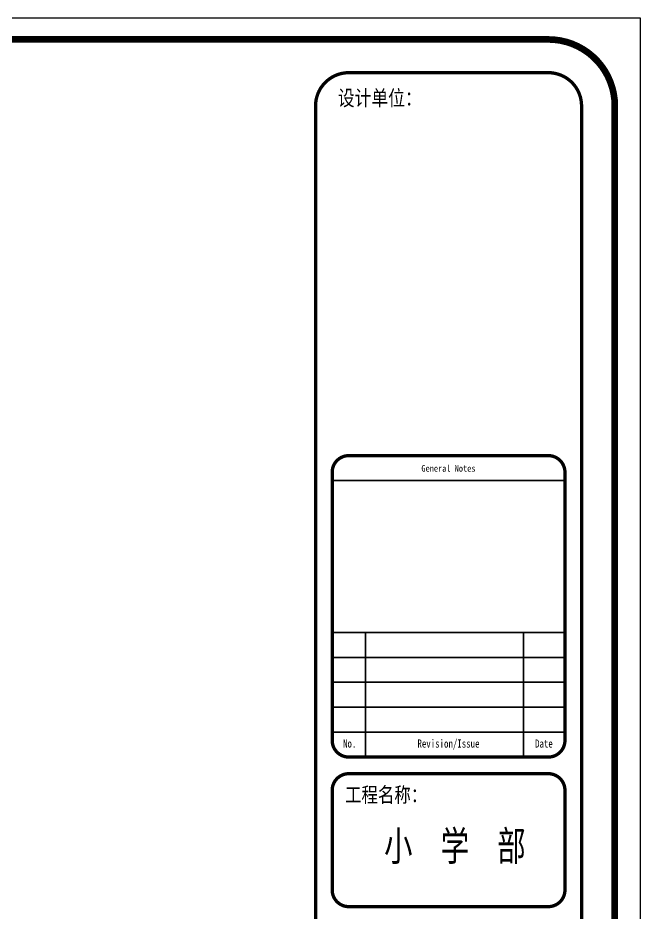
# Model space of a CAD drawing. Extents: x 1158414 to 1597620, y -840005 to -760676.
# Drawn here: x 1407273 to 1438232, y -805237 to -760676 of the extents above; entities that cross this region are included whole.
import ezdxf
from ezdxf.enums import TextEntityAlignment as Align

# ---------------------------------------------------------------- set-up
doc = ezdxf.new("R2010")
doc.units = 0
doc.header["$LTSCALE"] = 1000
doc.layers.add('000外框', color=7, linetype='Continuous')
doc.layers.add('外框', color=7, linetype='Continuous')
doc.styles.add('宋体平面', font='', dxfattribs={"width": 0.8})
doc.styles.add('黑体', font='simhei.ttf', dxfattribs={"width": 0.7})
doc.styles.get('宋体平面').set_extended_font_data('SimSun')

msp = doc.modelspace()

# ---------------------------------------------------------------- linework, layer by layer
at = {"layer": '外框', "lineweight": -2}
for p, q in [((1325026.9, -760676.1), (1438232.1, -760676.1)), ((1438232.1, -760676.1), (1438232.1, -840004.9))]:
    msp.add_line(p, q, dxfattribs=at)
for points, const_width in [([(1329425.1, -838960.7), (1433665.7, -838960.7, 0.4142136), (1436974.9, -835651.5), (1436974.9, -765057.2, 0.4142136), (1433665.7, -761748), (1329425.1, -761748, 0.4142136), (1326115.9, -765057.2), (1326115.9, -835651.5, 0.4142136)], 330.9), ([(1423738, -837306.1), (1433665.7, -837306.1, 0.4142136), (1435320.3, -835651.5), (1435320.3, -765057.2, 0.4142136), (1433665.7, -763402.6), (1423738, -763402.6, 0.4142136), (1422083.4, -765057.2), (1422083.4, -835651.5, 0.4142136)], 165.5), ([(1423738, -797469.5), (1433665.7, -797469.5, 0.4142136), (1434493, -796642.2), (1434493, -783292.2, 0.4142136), (1433665.7, -782464.9), (1423738, -782464.9, 0.4142136), (1422910.7, -783292.2), (1422910.7, -796642.2, 0.4142136)], 165.5), ([(1423738, -804915.3), (1433665.7, -804915.3, 0.4142136), (1434493, -804088), (1434493, -799124.1, 0.4142136), (1433665.7, -798296.8), (1423738, -798296.8, 0.4142136), (1422910.7, -799124.1), (1422910.7, -804088, 0.4142136)], 165.5)]:
    msp.add_lwpolyline(points, format="xyb", close=True, dxfattribs=dict(at, const_width=const_width))
at = {"layer": '外框', "lineweight": -2, "const_width": 82.7}
for points in [[(1422910.7, -783705.9), (1434493, -783705.9)], [(1422910.7, -791264.7), (1434493, -791264.7)], [(1424565.3, -797469.5), (1424565.3, -791264.7)], [(1432424.7, -797469.5), (1432424.7, -791264.7)], [(1422910.7, -792505.7), (1434493, -792505.7)], [(1422910.7, -793746.6), (1434493, -793746.6)], [(1422910.7, -794987.6), (1434493, -794987.6)], [(1422910.7, -796228.6), (1434493, -796228.6)]]:
    msp.add_lwpolyline(points, dxfattribs=at)

# ---------------------------------------------------------------- texts
at = {"layer": '000外框', "insert": (1425494.8, -801155.4), "char_height": 1477.04, "width": 15623.866, "attachment_point": 1, "style": '黑体'}
msp.add_mtext('小  学  部', dxfattribs=at)
at = {"layer": '外框', "style": '宋体平面', "width": 0.8}
for s, height, p in [('设计单位：', 764.9, (1423192.6, -765045.3)), ('工程名称：', 749.6, (1423549, -799721.1))]:
    msp.add_text(s, height=height, dxfattribs=at).set_placement(p)
at = {"layer": '外框', "lineweight": -2, "style": '宋体平面', "width": 0.8}
for s, height, p in [('General Notes', 330.922, (1428696.2, -783100.9)), ('No.', 405.22, (1423783, -796796.4)), ('Revision/Issue', 405.222, (1428696.2, -796796.4)), ('Date', 405.22, (1433446.6, -796796.4))]:
    msp.add_text(s, height=height, dxfattribs=at).set_placement(p, align=Align.MIDDLE_CENTER)

doc.saveas('drawing.dxf')
